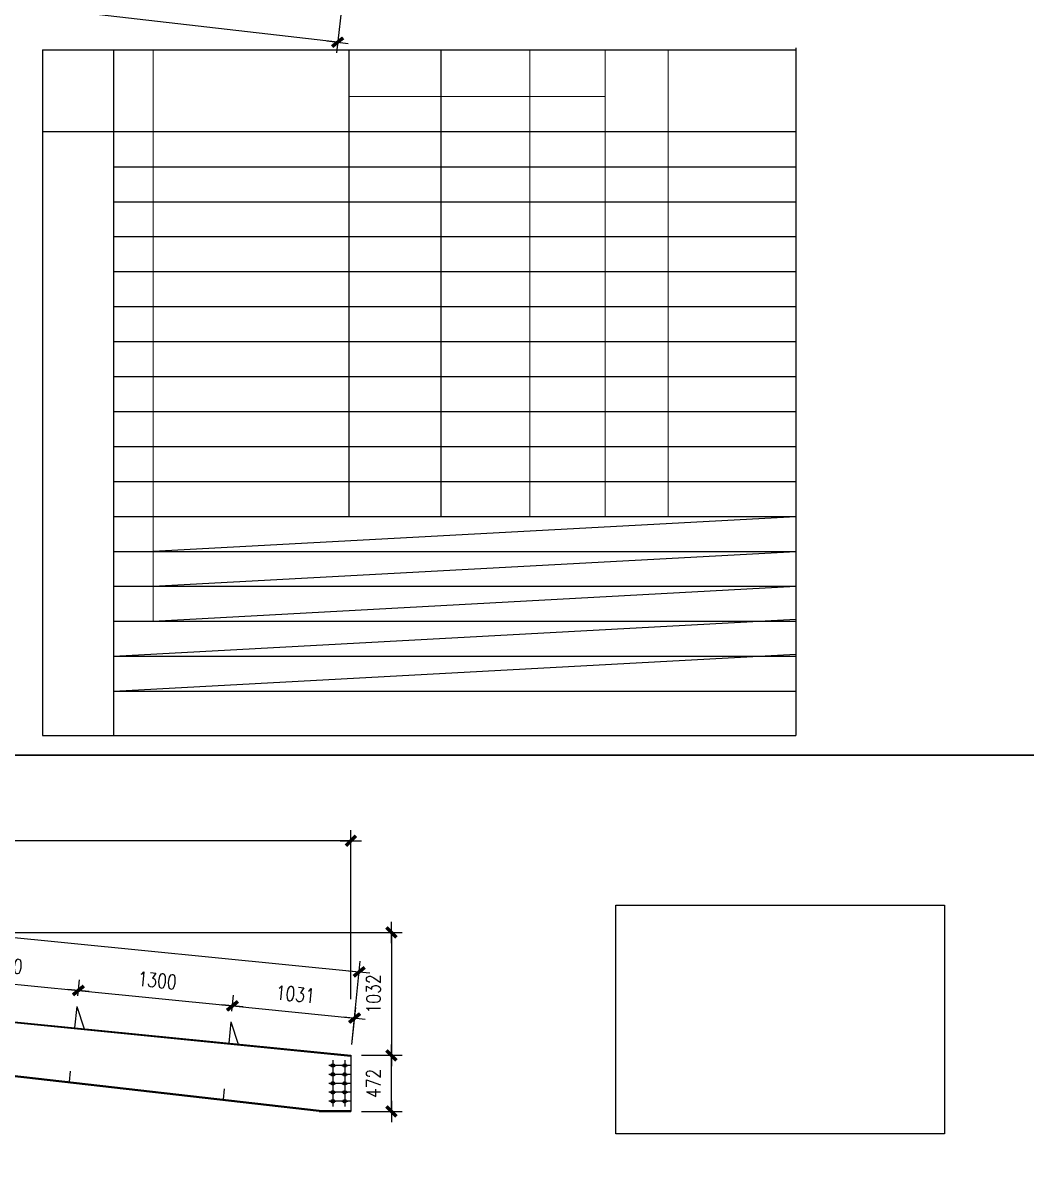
# Model space of a CAD drawing. Header units: millimetres. Extents: x 2287919 to 2522484, y -1845182 to -1736911.
# Drawn here: x 2441969 to 2450396, y -1816272 to -1806760 of the extents above; entities that cross this region are included whole.
import ezdxf

# ---------------------------------------------------------------- set-up
doc = ezdxf.new("R2010")
doc.units = ezdxf.units.MM
doc.header["$LTSCALE"] = 1000
doc.header["$PDMODE"] = 34
doc.layers.add('钢架', color=7, linetype='Continuous', lineweight=25)
doc.styles.add('DIM_FONT', font='simplex.shx', dxfattribs={"width": 0.8, "bigfont": 'hztxt.shx'})
doc.dimstyles.new('WGH(1)', dxfattribs={"dimscale": 1.2, "dimtxt": 100, "dimasz": 0.5, "dimexe": 75, "dimexo": 75, "dimgap": 75, "dimtad": 1, "dimdec": 0, "dimzin": 0, "dimdsep": 46, "dimtxsty": 'DIM_FONT', "dimblk1": '_DIMX', "dimblk2": '_DIMX', "dimsah": 1, "dimcen": 0.09, "dimclrd": 3, "dimclre": 3, "dimclrt": 7, "dimadec": 0, "dimazin": 0, "dimtfac": 1, "dimtdec": 0, "dimtix": 1, "dimtmove": 2, "dimatfit": 3, "dimldrblk": '_DIMX', "dimfxl": 1, "dimtolj": 1, "dimtzin": 0, "dimarcsym": 0})

# ---------------------------------------------------------------- blocks, each defined once
blk = doc.blocks.new('_DIMX')
blk.add_line((-150, 0), (150, 0))
at = {"const_width": 50}
blk.add_lwpolyline([(-70, -70), (70, 70)], dxfattribs=at)
blk = doc.blocks.new('*D731')
at = {"color": 3, "lineweight": -2}
for p, q in [((2434331.6, -1805194.5), (2434258.9, -1805829.7)), ((2444613.1, -1806924.6), (2434269.7, -1805740.4)), ((2444676.2, -1806378.8), (2444603.5, -1807014.1))]:
    blk.add_line(p, q, dxfattribs=at)
at = {"layer": 'Defpoints', "color": 0}
for p in [(2434341.8, -1805105.1), (2434269.1, -1805740.3), (2444686.5, -1806289.4)]:
    blk.add_point(p, dxfattribs=at)
at = {"color": 3, "lineweight": -2, "xscale": 0.6, "yscale": 0.6, "zscale": 0.6}
for p, rotation in [((2434269.1, -1805740.3), 173.468718279122), ((2444613.7, -1806924.7), 353.468718279122)]:
    blk.add_blockref('_DIMX', p, dxfattribs=dict(at, rotation=rotation))
at = {"color": 7, "insert": (2439458.5, -1806183.5), "char_height": 120, "attachment_point": 5, "rotation": 353.46872, "style": 'DIM_FONT'}
blk.add_mtext('\\A1;10412', dxfattribs=at)
blk = doc.blocks.new('*D868')
at = {"color": 3, "lineweight": -2}
for p, q in [((2441138.9, -1814802.2), (2441152.3, -1814668.3)), ((2441143.9, -1814758), (2442436.3, -1814887)), ((2442432.4, -1814931.4), (2442445.8, -1814797.5))]:
    blk.add_line(p, q, dxfattribs=at)
at = {"layer": 'Defpoints', "color": 0}
for p in [(2441129.9, -1814891.7), (2442436.9, -1814887.1), (2442423.5, -1815020.9)]:
    blk.add_point(p, dxfattribs=at)
at = {"color": 3, "lineweight": -2, "xscale": 0.6, "yscale": 0.6, "zscale": 0.6}
for p, rotation in [((2441143.3, -1814757.9), 174.2962499471793), ((2442436.9, -1814887.1), 354.2962499471793)]:
    blk.add_blockref('_DIMX', p, dxfattribs=dict(at, rotation=rotation))
at = {"color": 7, "insert": (2441805, -1814673.2), "char_height": 120, "attachment_point": 5, "rotation": 354.29625, "style": 'DIM_FONT'}
blk.add_mtext('\\A1;1300', dxfattribs=at)
blk = doc.blocks.new('*D869')
at = {"color": 3, "lineweight": -2}
for p, q in [((2442432.4, -1814931.4), (2442445.8, -1814797.5)), ((2442437.5, -1814887.2), (2443729.8, -1815016.2)), ((2443726, -1815060.6), (2443739.4, -1814926.7))]:
    blk.add_line(p, q, dxfattribs=at)
at = {"layer": 'Defpoints', "color": 0}
for p in [(2442423.5, -1815020.9), (2443730.4, -1815016.3), (2443717.1, -1815150.1)]:
    blk.add_point(p, dxfattribs=at)
at = {"color": 3, "lineweight": -2, "xscale": 0.6, "yscale": 0.6, "zscale": 0.6}
for p, rotation in [((2442436.9, -1814887.1), 174.2962499471793), ((2443730.4, -1815016.3), 354.2962499471793)]:
    blk.add_blockref('_DIMX', p, dxfattribs=dict(at, rotation=rotation))
at = {"color": 7, "insert": (2443098.6, -1814802.4), "char_height": 120, "attachment_point": 5, "rotation": 354.29625, "style": 'DIM_FONT'}
blk.add_mtext('\\A1;1300', dxfattribs=at)
blk = doc.blocks.new('*D870')
at = {"color": 3, "lineweight": -2}
for p, q in [((2443726, -1815060.6), (2443739.4, -1814926.7)), ((2443731, -1815016.4), (2444755.6, -1815118.7)), ((2444733.9, -1815342.1), (2444765.2, -1815029.2))]:
    blk.add_line(p, q, dxfattribs=at)
at = {"layer": 'Defpoints', "color": 0}
for p in [(2443717.1, -1815150.1), (2444756.2, -1815118.7), (2444725, -1815431.7)]:
    blk.add_point(p, dxfattribs=at)
at = {"color": 3, "lineweight": -2, "xscale": 0.6, "yscale": 0.6, "zscale": 0.6}
for p, rotation in [((2443730.4, -1815016.3), 174.2962499471793), ((2444756.2, -1815118.7), 354.2962499471793)]:
    blk.add_blockref('_DIMX', p, dxfattribs=dict(at, rotation=rotation))
at = {"color": 7, "insert": (2444258.2, -1814918.3), "char_height": 120, "attachment_point": 5, "rotation": 354.29625, "style": 'DIM_FONT'}
blk.add_mtext('\\A1;1031', dxfattribs=at)
blk = doc.blocks.new('*D871')
at = {"color": 3, "lineweight": -2}
for p, q in [((2434485.5, -1814400), (2445155, -1814400)), ((2445065, -1814400.6), (2445065, -1815431.1)), ((2444815, -1815431.7), (2445155, -1815431.7))]:
    blk.add_line(p, q, dxfattribs=at)
at = {"layer": 'Defpoints', "color": 0}
for p in [(2434395.5, -1814400), (2444725, -1815431.7), (2445065, -1815431.7)]:
    blk.add_point(p, dxfattribs=at)
at = {"color": 3, "lineweight": -2, "xscale": 0.6, "yscale": 0.6, "zscale": 0.6}
for p, rotation in [((2445065, -1814400), 90), ((2445065, -1815431.7), 270)]:
    blk.add_blockref('_DIMX', p, dxfattribs=dict(at, rotation=rotation))
at = {"color": 7, "insert": (2444915, -1814915.9), "char_height": 120, "attachment_point": 5, "rotation": 90, "style": 'DIM_FONT'}
blk.add_mtext('\\A1;1032', dxfattribs=at)
blk = doc.blocks.new('*D872')
at = {"color": 3, "lineweight": -2}
for p, q in [((2434395.5, -1814310), (2434395.5, -1813540.8)), ((2444725, -1814960), (2444725, -1813540.8)), ((2444724.4, -1813630.8), (2434396.1, -1813630.8))]:
    blk.add_line(p, q, dxfattribs=at)
at = {"layer": 'Defpoints', "color": 0}
for p in [(2434395.5, -1813630.8), (2434395.5, -1814400), (2444725, -1815050)]:
    blk.add_point(p, dxfattribs=at)
at = {"color": 3, "lineweight": -2, "xscale": 0.6, "yscale": 0.6, "zscale": 0.6, "rotation": 180}
blk.add_blockref('_DIMX', (2434395.5, -1813630.8), dxfattribs=at)
at = {"color": 3, "lineweight": -2, "xscale": 0.6, "yscale": 0.6, "zscale": 0.6}
blk.add_blockref('_DIMX', (2444725, -1813630.8), dxfattribs=at)
at = {"color": 7, "insert": (2439560.2, -1813480.8), "char_height": 120, "attachment_point": 5, "style": 'DIM_FONT'}
blk.add_mtext('\\A1;10330', dxfattribs=at)
blk = doc.blocks.new('*D873')
at = {"color": 3, "lineweight": -2}
for p, q in [((2434404.4, -1814310.4), (2434474.3, -1813610.3)), ((2434465.9, -1813699.9), (2444794.2, -1814730.7)), ((2444733.9, -1815341.3), (2444803.8, -1814641.2))]:
    blk.add_line(p, q, dxfattribs=at)
at = {"layer": 'Defpoints', "color": 0}
for p in [(2434395.5, -1814400), (2444794.8, -1814730.7), (2444725, -1815430.8)]:
    blk.add_point(p, dxfattribs=at)
at = {"color": 3, "lineweight": -2, "xscale": 0.6, "yscale": 0.6, "zscale": 0.6}
for p, rotation in [((2434465.3, -1813699.9), 174.3009910536183), ((2444794.8, -1814730.7), 354.3009910536182)]:
    blk.add_blockref('_DIMX', p, dxfattribs=dict(at, rotation=rotation))
at = {"color": 7, "insert": (2439645, -1814066), "char_height": 120, "attachment_point": 5, "rotation": 354.30099, "style": 'DIM_FONT'}
blk.add_mtext('\\A1;10381', dxfattribs=at)
blk = doc.blocks.new('*D847')
at = {"color": 3, "lineweight": -2}
for p, q in [((2444815, -1815431.7), (2445155, -1815431.7)), ((2445065, -1815902.9), (2445065, -1815432.3)), ((2444815, -1815903.5), (2445155, -1815903.5))]:
    blk.add_line(p, q, dxfattribs=at)
at = {"layer": 'Defpoints', "color": 0}
for p in [(2444725, -1815431.7), (2445065, -1815431.7), (2444725, -1815903.5)]:
    blk.add_point(p, dxfattribs=at)
at = {"color": 3, "lineweight": -2, "xscale": 0.6, "yscale": 0.6, "zscale": 0.6}
for p, rotation in [((2445065, -1815431.7), 90), ((2445065, -1815903.5), 270)]:
    blk.add_blockref('_DIMX', p, dxfattribs=dict(at, rotation=rotation))
at = {"color": 7, "insert": (2444915, -1815667.6), "char_height": 120, "attachment_point": 5, "rotation": 90, "style": 'DIM_FONT'}
blk.add_mtext('\\A1;472', dxfattribs=at)

msp = doc.modelspace()

# ---------------------------------------------------------------- linework, layer by layer
at = {"color": 1}
for p, q in [((2442136.9, -1806990), (2442136.9, -1812745.5)), ((2442733.2, -1812745.5), (2442733.2, -1806990))]:
    msp.add_line(p, q, dxfattribs=at)
for p, q in [((2442136.9, -1806990), (2448460, -1806990)), ((2444706.8, -1806990), (2444706.8, -1810906.1)), ((2445479.7, -1806990), (2445479.7, -1810906.1)), ((2448460, -1806971.8), (2448460, -1812745.5)), ((2442136.9, -1807673.5), (2448460, -1807673.5)), ((2442733.2, -1807970.1), (2448460, -1807970.1)), ((2442733.2, -1808263.7), (2448460, -1808263.7)), ((2442733.2, -1808557.3), (2448460, -1808557.3)), ((2442733.2, -1808850.9), (2448460, -1808850.9)), ((2442733.2, -1809144.5), (2448460, -1809144.5)), ((2442733.2, -1809438.1), (2448460, -1809438.1)), ((2442733.2, -1809731.7), (2448460, -1809731.7)), ((2442733.2, -1810025.3), (2448460, -1810025.3)), ((2442733.2, -1810318.9), (2448460, -1810318.9)), ((2442733.2, -1810612.5), (2448460, -1810612.5)), ((2442733.2, -1810906.1), (2448460, -1810906.1)), ((2443066, -1811199.3), (2448460, -1810906.1)), ((2442733.2, -1811199.7), (2448460, -1811199.7)), ((2443066, -1811492.9), (2448460, -1811199.7)), ((2442733.2, -1811493.3), (2448460, -1811493.3)), ((2443066, -1811786.5), (2448460, -1811493.3)), ((2442733.2, -1812080.3), (2448460, -1811768.3)), ((2442733.2, -1811786.9), (2448460, -1811786.9)), ((2442733.2, -1812374.1), (2448460, -1812062.1)), ((2442733.2, -1812080.5), (2448460, -1812080.5)), ((2442733.2, -1812374.1), (2448460, -1812374.1)), ((2442136.9, -1812745.5), (2448460, -1812745.5)), ((2434395.5, -1814400), (2444725, -1815431.7)), ((2434395.5, -1814400), (2444725, -1815431.7)), ((2434413.5, -1814409.8), (2444725, -1815439.7)), ((2444458, -1815895.5), (2434413.5, -1814745.5)), ((2444458, -1815903.5), (2434413.5, -1814753.5)), ((2442423.5, -1815020.9), (2442405.6, -1815200)), ((2442423.5, -1815020.9), (2442485.2, -1815208)), ((2443717.1, -1815150.1), (2443699.2, -1815329.2)), ((2443717.1, -1815150.1), (2443778.8, -1815337.2)), ((2444725, -1815431.7), (2444725, -1815903.5)), ((2442369.1, -1815565.7), (2442360.1, -1815655.3)), ((2444723, -1815517), (2444538.6, -1815517)), ((2444548, -1815517), (2444598, -1815517)), ((2444573, -1815492), (2444573, -1815542)), ((2444573, -1815567), (2444573, -1815617)), ((2444648, -1815517), (2444698, -1815517)), ((2444673, -1815492), (2444673, -1815542)), ((2444673, -1815567), (2444673, -1815617)), ((2444723, -1815592), (2444538.6, -1815592)), ((2444548, -1815592), (2444598, -1815592)), ((2444573, -1815642), (2444573, -1815692)), ((2444648, -1815592), (2444698, -1815592)), ((2444673, -1815642), (2444673, -1815692)), ((2443660.8, -1815713.6), (2443651.8, -1815803.2)), ((2444723, -1815667), (2444538.6, -1815667)), ((2444723, -1815742), (2444538.6, -1815742)), ((2444548, -1815667), (2444598, -1815667)), ((2444548, -1815742), (2444598, -1815742)), ((2444573, -1815717), (2444573, -1815767)), ((2444648, -1815667), (2444698, -1815667)), ((2444648, -1815742), (2444698, -1815742)), ((2444723, -1815817), (2444538.6, -1815817)), ((2444548, -1815817), (2444598, -1815817)), ((2444573, -1815792), (2444573, -1815842)), ((2444648, -1815817), (2444698, -1815817)), ((2444673, -1815792), (2444673, -1815842)), ((2444458, -1815895.5), (2444725, -1815895.5)), ((2444458, -1815903.5), (2444725, -1815903.5))]:
    msp.add_line(p, q)
at = {"color": 2}
for p, q in [((2444573, -1815472), (2444573, -1815862)), ((2444673, -1815472), (2444673, -1815862))]:
    msp.add_line(p, q, dxfattribs=at)
for points in [[(2433383.9, -1800312), (2451203.9, -1800312), (2451203.9, -1812912), (2433383.9, -1812912)], [(2433383.9, -1812912), (2451203.9, -1812912), (2451203.9, -1825512), (2433383.9, -1825512)], [(2446950, -1814170), (2449710, -1814170), (2449710, -1816090), (2446950, -1816090)]]:
    msp.add_lwpolyline(points, close=True)
for centre in [(2444573, -1815517), (2444673, -1815517), (2444573, -1815592), (2444573, -1815667), (2444673, -1815592), (2444673, -1815667), (2444573, -1815742), (2444673, -1815742), (2444573, -1815817), (2444673, -1815817)]:
    msp.add_circle(centre, 15)
at = {"layer": '钢架', "lineweight": 13}
for p, q in [((2443066, -1806990), (2443066, -1811786.5)), ((2446227.2, -1806990), (2446227.2, -1810906.1)), ((2446860.8, -1806990), (2446860.8, -1810906.1)), ((2447389, -1806990), (2447389, -1810906.1)), ((2444706.8, -1807380.6), (2446860.8, -1807380.6)), ((2442136.9, -1807673.5), (2442733.2, -1807671.8))]:
    msp.add_line(p, q, dxfattribs=at)

# ---------------------------------------------------------------- dimensions: what is measured, and where the dimension line sits
for p1, p2, distance, picture, middle in [((2444686.5, -1806289.4), (2434341.8, -1805105.1), 639.4, '*D731', (2439458.5, -1806183.5)), ((2434395.5, -1814400), (2444725, -1815430.8), 703.6, '*D873', (2439645, -1814066)), ((2444725, -1815903.5), (2444725, -1815431.7), -340, '*D847', (2444915, -1815667.6))]:
    dim = msp.add_aligned_dim(p1=p1, p2=p2, distance=distance, dimstyle='WGH(1)')
    dim.commit()
    dim.dimension.update_dxf_attribs({"geometry": picture, "text_midpoint": middle})
dim = msp.add_linear_dim(base=(2434395.4680512, -1813630.8407164), p1=(2444724.9680512, -1815050), p2=(2434395.4680512, -1814400), dimstyle='WGH(1)')
dim.commit()
dim.dimension.update_dxf_attribs({"geometry": '*D872', "text_midpoint": (2439560.2180512, -1813480.8407164)})
for base, p1, p2, angle, picture, middle in [((2445065, -1815431.7), (2434395.5, -1814400), (2444725, -1815431.7), 90, '*D871', (2444915, -1814915.9)), ((2442436.9, -1814887.1), (2441129.9, -1814891.7), (2442423.5, -1815020.9), 174.29625, '*D868', (2441805, -1814673.2)), ((2443730.4, -1815016.3), (2442423.5, -1815020.9), (2443717.1, -1815150.1), 174.29625, '*D869', (2443098.6, -1814802.4)), ((2444756.2, -1815118.7), (2443717.1, -1815150.1), (2444725, -1815431.7), 174.29625, '*D870', (2444258.2, -1814918.3))]:
    dim = msp.add_linear_dim(base=base, p1=p1, p2=p2, angle=angle, dimstyle='WGH(1)')
    dim.commit()
    dim.dimension.update_dxf_attribs({"geometry": picture, "text_midpoint": middle})

doc.saveas('drawing.dxf')
